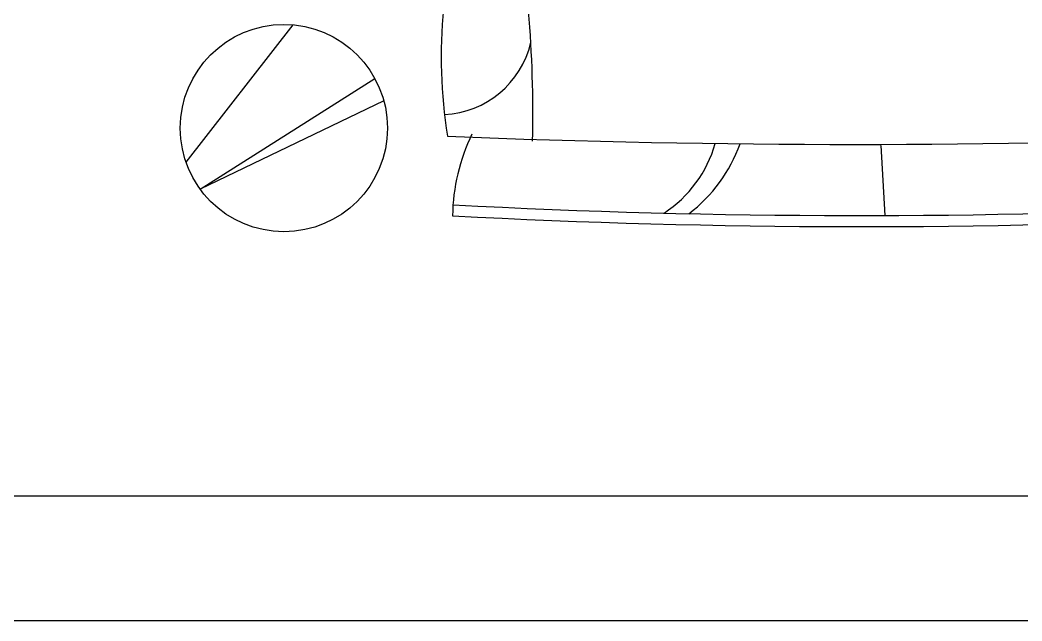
# Model space of a CAD drawing. Header units: inches. Extents: x -0.4 to 42.1, y 14 to 38.8.
# Drawn here: x 30.09 to 32.702, y 13.972 to 15.537 of the extents above; entities that cross this region are included whole.
import ezdxf

# ---------------------------------------------------------------- set-up
doc = ezdxf.new("R2010")
doc.units = ezdxf.units.IN
doc.header["$MEASUREMENT"] = 0
doc.layers.add('02', color=2, linetype='Continuous')
doc.layers.add('kadrbm', color=4, linetype='Continuous')

# ---------------------------------------------------------------- blocks, each defined once
blk = doc.blocks.new('kadrbm')
at = {"layer": 'kadrbm', "color": 4}
blk.add_lwpolyline([(0, 0), (0, 24.7972), (21, 24.7972), (21, 0), (0, 0)], close=True, dxfattribs=at)
blk.add_lwpolyline([(20.6631, 0.3257), (20.6631, 24.4603), (0.3369, 24.4603), (0.3369, 0.3257), (20.6631, 0.3257)], dxfattribs=at)

msp = doc.modelspace()

# ---------------------------------------------------------------- linework, layer by layer
at = {"layer": '02'}
for p, q in [((30.5229, 15.1667), (30.8021, 15.5242)), ((30.5599, 15.096), (31.0149, 15.3847)), ((31.0386, 15.3259), (30.5599, 15.096)), ((32.3458, 15.0276), (32.3355, 15.2098))]:
    msp.add_line(p, q, dxfattribs=at)
msp.add_circle((30.778, 15.2553), 0.27, dxfattribs=at)
for centre, radius, start, end in [((32.5326, 15.4426), 1.3444, 160.4703, 188.9203), ((28.159, 15.2897), 3.2682, 358.8076, 10.6867), ((31.1841, 15.5341), 0.2441, 272.9817, 346.7422), ((32.2542, 41.0094), 25.7966, 267.66767, 272.3932), ((31.7129, 15.0216), 0.4951, 153.8738, 179.4143), ((31.5926, 15.3036), 0.3223, 303.1942, 344.0857), ((31.5935, 15.3488), 0.3972, 307.1992, 340.2304), ((32.2759, 35.0394), 20.0119, 266.97253, 272.89035), ((32.2759, 35.0106), 20.0119, 266.96927, 272.89351)]:
    msp.add_arc(centre, radius, start, end, dxfattribs=at)

# ---------------------------------------------------------------- block references
at = {"layer": 'kadrbm'}
msp.add_blockref('kadrbm', (21.0999, 13.9716), dxfattribs=at)

doc.saveas('drawing.dxf')
